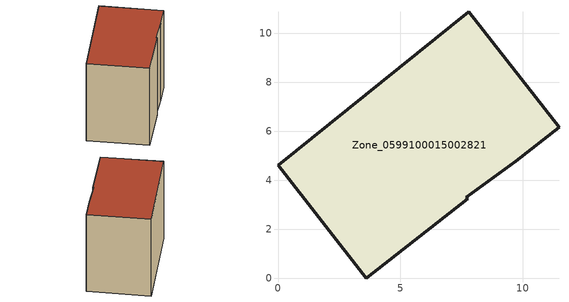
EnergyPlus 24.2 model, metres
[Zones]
Zone_0599100015002821
 floor ground (C_G): 0,4.61 7.78,10.88 11.47,6.17 9.71,4.79 7.69,3.3 7.74,3.24 3.61,0 z0.68
 wall outside (C_F): 7.69,3.3 9.71,4.79 11.47,6.17 7.78,10.88 0,4.61 3.61,0 7.74,3.24 7.69,3.3 z0.68:9
 roof outside (C_R): 3.61,0 7.74,3.24 7.69,3.3 9.71,4.79 11.47,6.17 7.78,10.88 0,4.61 z9
[BUILDING]
Pand.0599100015002821: North Axis=0; Terrain=City; Loads Convergence Tolerance Value=0.04; Temperature Convergence Tolerance Value=0.4; Solar Distribution=FullExterior; Maximum Number of Warmup Days=25; Minimum Number of Warmup Days=1
[Site:Location]
Rotterdam.The.Hague.AP_ZH_NLD Design_Conditions: Latitude=51.96; Longitude=4.45; Time Zone=1; Elevation=-4.5
[SITE:GROUNDTEMPERATURE:BUILDINGSURFACE]
18, 18, 18, 18, 18, 18, 18, 18, 18, 18, 18, 18
[MATERIAL] Thermal Absorptance=0.9; Solar Absorptance=0.7; Visible Absorptance=0.7
Name | Roughness | Thickness | Conductivity | Density | Specific Heat
G.TC.1965-1974 | MediumSmooth | 0.15 | 0.882353 | 540 | 1210
F.TC.1965-1974 | Rough | 0.3 | 0.697674 | 1920 | 840
R.TC.1965-1974 | MediumRough | 0.2 | 0.232558 | 1500 | 1000
[CONSTRUCTION]
C_G: G.TC.1965-1974
C_F: F.TC.1965-1974
C_R: R.TC.1965-1974
[ZONE]
Zone_0599100015002821: Type=1; Multiplier=1; Ceiling Height=Autocalculate; Volume=Autocalculate; Floor Area=autocalculate; Part of Total Floor Area=Yes
[ZONEINFILTRATION:DESIGNFLOWRATE]
Infil_Zone_0599100015002821: Zone or ZoneList or Space or SpaceList=Zone_0599100015002821; Schedule=AlwaysOn; Design Flow Rate Calculation Method=Flow/Area; Flow Rate per Floor Area=0.003; Constant Term Coefficient=1; Temperature Term Coefficient=0; Velocity Term Coefficient=0; Velocity Squared Term Coefficient=0
[HVACTEMPLATE:ZONE:IDEALLOADSAIRSYSTEM]
Zone_0599100015002821: Maximum Heating Supply Air Temperature=50; Minimum Cooling Supply Air Temperature=13; Maximum Heating Supply Air Humidity Ratio=0.0156; Minimum Cooling Supply Air Humidity Ratio=0.0077; Heating Limit=NoLimit; Cooling Limit=NoLimit; Dehumidification Control Type=ConstantSensibleHeatRatio; Cooling Sensible Heat Ratio=0.7; Dehumidification Setpoint=60; Humidification Control Type=None; Humidification Setpoint=30; Outdoor Air Method=None; Outdoor Air Flow Rate per Person=0.00944; Outdoor Air Flow Rate per Zone Floor Area=0; Outdoor Air Flow Rate per Zone=0; Demand Controlled Ventilation Type=None; Outdoor Air Economizer Type=NoEconomizer; Heat Recovery Type=None; Sensible Heat Recovery Effectiveness=0.7; Latent Heat Recovery Effectiveness=0.65
[ZONECONTROL:THERMOSTAT]
ThermostatControl_Zone_0599100015002821: Zone or ZoneList=Zone_0599100015002821; Control Type Schedule=DualSetpointControlType; Control 1=Thermostat_Zone_0599100015002821; Temperature Difference Between Cutout And Setpoint=0
[THERMOSTATSETPOINT:DUALSETPOINT]
Thermostat_Zone_0599100015002821: Heating Setpoint Temperature Schedule=HeatingSetpoint_Zone_0599100015002821; Cooling Setpoint Temperature Schedule=CoolingSetpoint_Zone_0599100015002821
[SCHEDULE:COMPACT]
HeatingSetpoint_Zone_0599100015002821: Through: 12/31, For: AllDays, Until: 24:00, 21
CoolingSetpoint_Zone_0599100015002821: Through: 12/31, For: AllDays, Until: 24:00, 24
DualSetpointControlType: Through: 12/31, For: AllDays, Until: 24:00, 4
AlwaysOn: Through: 12/31, For: AllDays, Until: 24:00, 1
